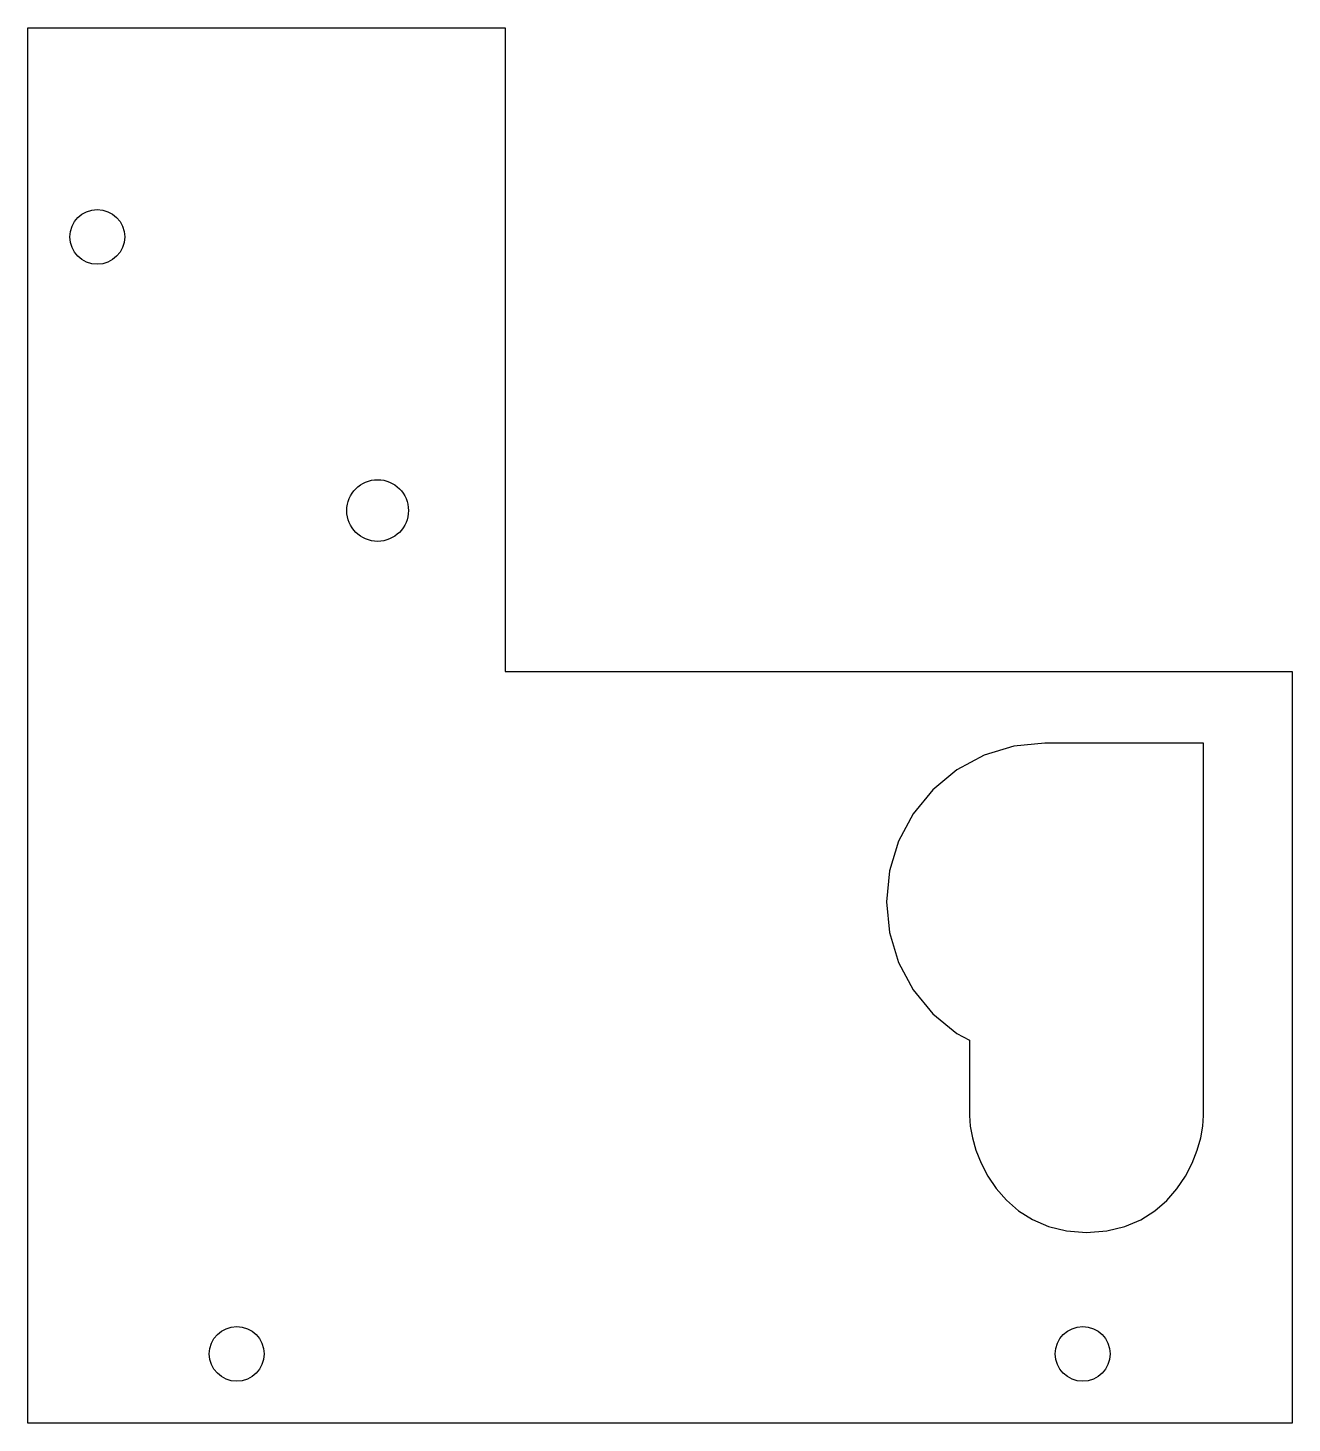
# Model space of a CAD drawing. Extents: x -17.8 to 46.8, y -24.5 to 46.8.
import ezdxf

# ---------------------------------------------------------------- set-up
doc = ezdxf.new("R2010")
doc.units = 0
doc.header["$MEASUREMENT"] = 0
doc.layers.get('0').update_dxf_attribs({"linetype": 'CONTINUOUS'})

msp = doc.modelspace()

# ---------------------------------------------------------------- linework, layer by layer
at = {"color": 1, "linetype": 'ByBlock'}
for p, q in [((-17.846, 46.832, -13.688), (6.544, 46.832, -13.688)), ((-17.846, -24.489, -13.688), (-17.846, 46.832, -13.688)), ((6.544, 46.832, -13.688), (6.544, 13.927, -13.688)), ((6.544, 13.927, -13.688), (46.754, 13.927, -13.688)), ((46.754, 13.927, -13.688), (46.754, -24.489, -13.688)), ((32.543, 10.107, -13.688), (31.024, 9.647, -13.688)), ((34.123, 10.263, -13.688), (32.543, 10.107, -13.688)), ((42.231, 10.263, -13.688), (34.123, 10.263, -13.688)), ((42.231, -8.765, -13.688), (42.231, 10.263, -13.688)), ((31.024, 9.647, -13.688), (29.623, 8.898, -13.688)), ((29.623, 8.898, -13.688), (28.396, 7.891, -13.688)), ((28.396, 7.891, -13.688), (27.389, 6.663, -13.688)), ((27.389, 6.663, -13.688), (26.64, 5.263, -13.688)), ((26.64, 5.263, -13.688), (26.179, 3.743, -13.688)), ((26.179, 3.743, -13.688), (26.023, 2.163, -13.688)), ((26.023, 2.163, -13.688), (26.179, 0.583, -13.688)), ((26.179, 0.583, -13.688), (26.64, -0.937, -13.688)), ((26.64, -0.937, -13.688), (27.389, -2.337, -13.688)), ((27.389, -2.337, -13.688), (28.396, -3.564, -13.688)), ((28.396, -3.564, -13.688), (29.623, -4.572, -13.688)), ((29.623, -4.572, -13.688), (30.277, -4.921, -13.688)), ((30.277, -4.921, -13.688), (30.277, -8.614, -13.688)), ((30.277, -8.614, -13.688), (30.277, -8.765, -13.688)), ((30.277, -8.765, -13.688), (30.312, -9.303, -13.688)), ((42.196, -9.303, -13.688), (42.231, -8.765, -13.688)), ((30.312, -9.303, -13.688), (30.419, -9.903, -13.688)), ((30.419, -9.903, -13.688), (30.601, -10.544, -13.688)), ((41.908, -10.544, -13.688), (42.09, -9.903, -13.688)), ((42.09, -9.903, -13.688), (42.196, -9.303, -13.688)), ((30.601, -10.544, -13.688), (30.862, -11.204, -13.688)), ((41.647, -11.206, -13.688), (41.908, -10.544, -13.688)), ((30.862, -11.204, -13.688), (31.207, -11.864, -13.688)), ((41.303, -11.866, -13.688), (41.647, -11.206, -13.688)), ((31.207, -11.864, -13.688), (31.638, -12.504, -13.688)), ((40.872, -12.506, -13.688), (41.303, -11.866, -13.688)), ((31.638, -12.504, -13.688), (32.16, -13.101, -13.688)), ((40.35, -13.103, -13.688), (40.872, -12.506, -13.688)), ((32.16, -13.101, -13.688), (32.776, -13.636, -13.688)), ((39.735, -13.639, -13.688), (40.35, -13.103, -13.688)), ((32.776, -13.636, -13.688), (33.49, -14.088, -13.688)), ((33.49, -14.088, -13.688), (34.305, -14.437, -13.688)), ((38.205, -14.439, -13.688), (39.021, -14.091, -13.688)), ((39.021, -14.091, -13.688), (39.735, -13.639, -13.688)), ((34.305, -14.437, -13.688), (35.225, -14.662, -13.688)), ((35.225, -14.662, -13.688), (36.254, -14.742, -13.688)), ((36.254, -14.742, -13.688), (37.284, -14.663, -13.688)), ((37.284, -14.663, -13.688), (38.205, -14.439, -13.688)), ((46.754, -24.489, -13.688), (-17.846, -24.489, -13.688))]:
    msp.add_line(p, q, dxfattribs=at)
for centre, radius in [((-14.301, 36.148, -13.688), 1.4), ((0.023, 22.161, -13.688), 1.577), ((-7.176, -20.954, -13.688), 1.4), ((36.054, -20.954, -13.688), 1.4)]:
    msp.add_circle(centre, radius, dxfattribs=at)

doc.saveas('drawing.dxf')
